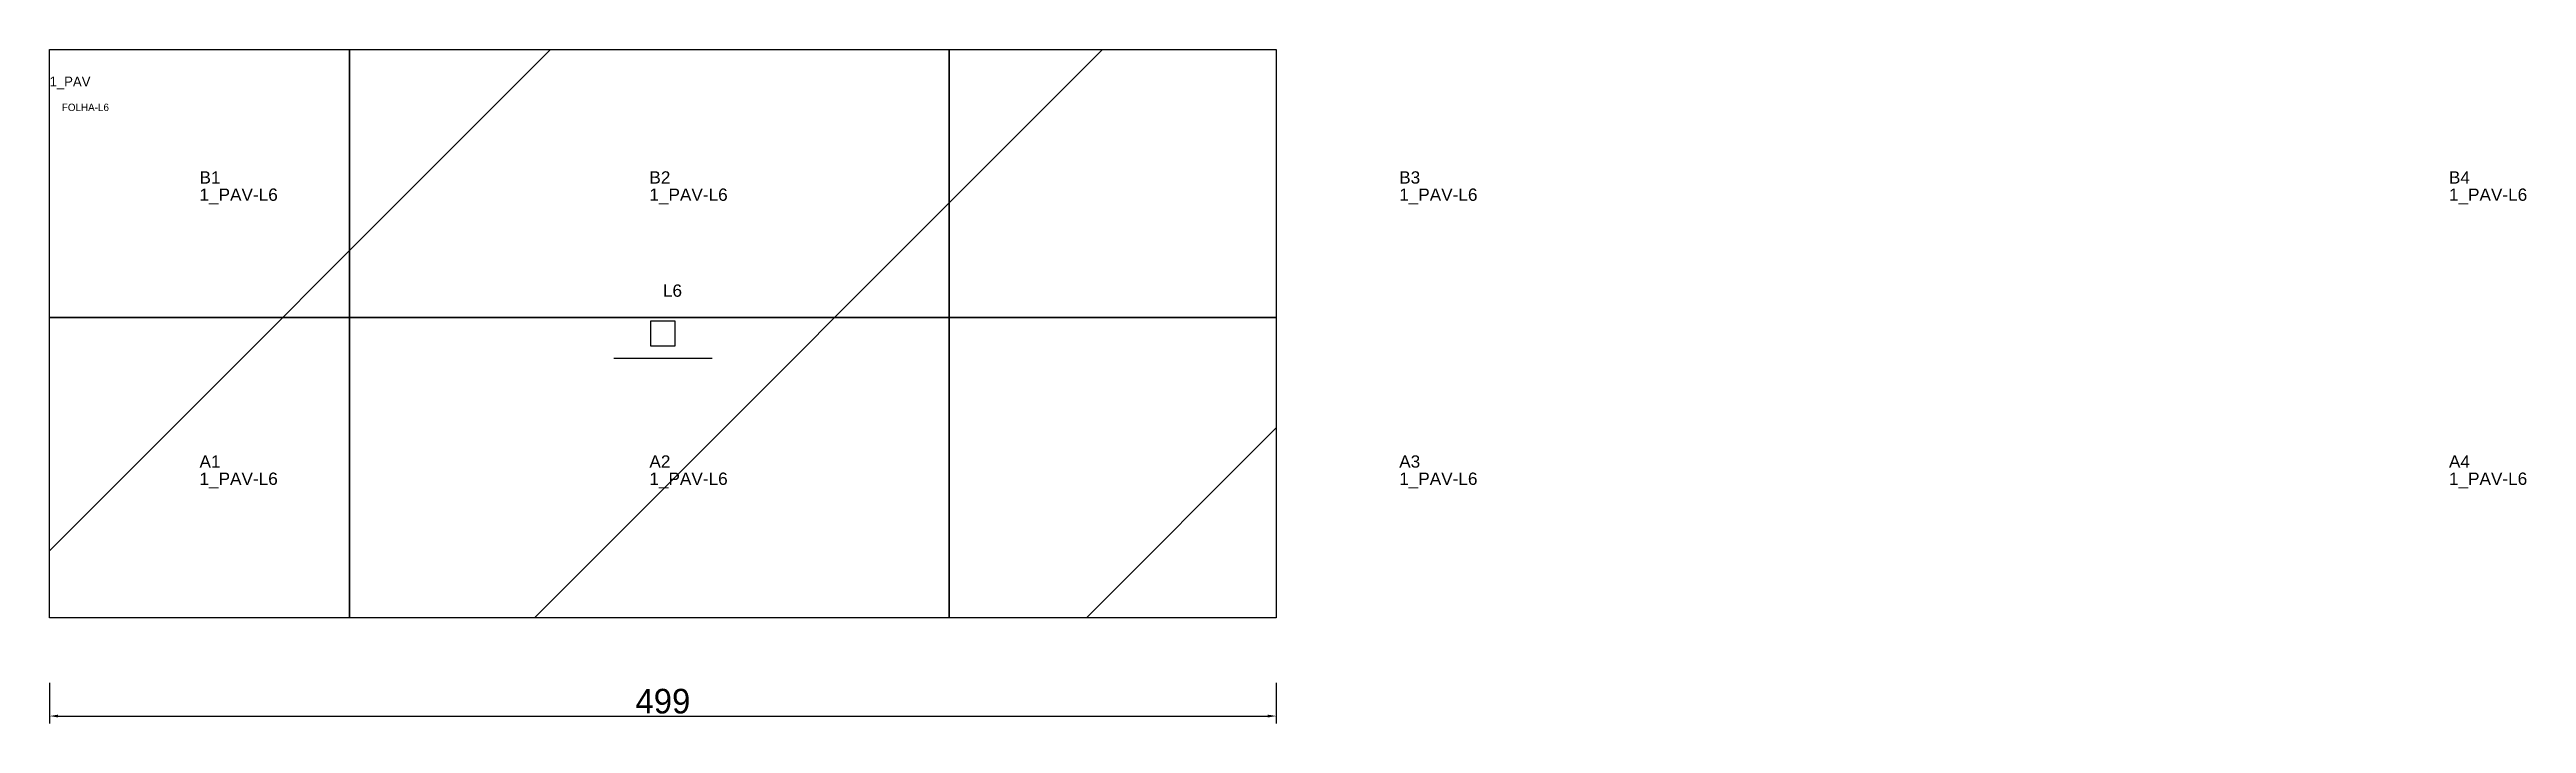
# Model space of a CAD drawing. Header units: metres. Extents: x 222 to 1230, y -72 to 202.
import ezdxf

# ---------------------------------------------------------------- set-up
doc = ezdxf.new("R2010")
doc.units = ezdxf.units.M
for name, color, linetype in [('3', 3, 'CONTINUOUS'), ('AUX00', 7, 'CONTINUOUS'), ('COTA', 241, 'CONTINUOUS'), ('FOLHA', 255, 'CONTINUOUS'), ('Hachura', 251, 'CONTINUOUS'), ('NOMENCLATURA', 7, 'CONTINUOUS'), ('Nível', 160, 'CONTINUOUS'), ('Painéis', 200, 'CONTINUOUS'), ('Pilares', 5, 'CONTINUOUS'), ('SARR_2.2x7', 40, 'CONTINUOUS')]:
    doc.layers.add(name, color=color, linetype=linetype)
doc.styles.add('ARIAL', font='Arial.ttf')
doc.styles.add('STR_STANDARD', font='arial.ttf')
doc.dimstyles.new('EZ DXF', dxfattribs={"dimtxt": 10, "dimasz": 3.5, "dimexe": 3, "dimexo": 1.5, "dimgap": 1, "dimtad": 1, "dimdec": 1, "dimdsep": 46, "dimcen": 2.5, "dimazin": 3, "dimtfac": 1, "dimtmove": 0, "dimatfit": 3})

msp = doc.modelspace()

# ---------------------------------------------------------------- hatches: boundary and pattern name
at = {"layer": 'Hachura'}
h = msp.add_hatch(dxfattribs=at)
h.set_pattern_fill('ANSI31', scale=50)
h.paths.add_polyline_path([(222.2, 201.5), (721.2, 201.5), (721.2, -29.5), (222.2, -29.5)])
h = msp.add_hatch(dxfattribs=at)
h.set_pattern_fill('ANSI31', scale=50)
h.paths.add_polyline_path([(222.2, 201.5), (721.2, 201.5), (721.2, -29.5), (222.2, -29.5)])

# ---------------------------------------------------------------- linework, layer by layer
at = {"layer": '3'}
for points in [[(344.2, -29.5), (344.2, 201.5)], [(344.2, -29.5), (344.2, 201.5)], [(588.2, -29.5), (588.2, 201.5)], [(588.2, -29.5), (588.2, 201.5)], [(222.2, 92.5), (721.2, 92.5)], [(222.2, 92.5), (721.2, 92.5)]]:
    msp.add_lwpolyline(points, close=True, dxfattribs=at)
at = {"layer": 'Painéis', "color": 200}
for p, q in [((222.2, 201.5), (721.2, 201.5)), ((222.2, -29.5), (222.2, 201.5)), ((222.2, 201.5), (721.2, 201.5)), ((222.2, -29.5), (222.2, 201.5)), ((721.2, 201.5), (721.2, -29.5)), ((721.2, 201.5), (721.2, -29.5)), ((721.2, -29.5), (222.2, -29.5)), ((721.2, -29.5), (222.2, -29.5))]:
    msp.add_line(p, q, dxfattribs=at)
at = {"layer": 'Pilares'}
msp.add_lwpolyline([(466.7, 81), (476.7, 81), (476.7, 91), (466.7, 91)], close=True, dxfattribs=at)
msp.add_lwpolyline([(466.7, 81), (476.7, 81), (476.7, 91), (466.7, 91)], close=True, dxfattribs=at)
at = {"layer": 'SARR_2.2x7'}
msp.add_line((451.7, 76), (491.7, 76), dxfattribs=at)
msp.add_line((451.7, 76), (491.7, 76), dxfattribs=at)

# ---------------------------------------------------------------- texts
at = {"layer": '3', "style": 'STR_STANDARD'}
for s, p in [('B1', (283.2, 147)), ('B1', (283.2, 147)), ('B2', (466.2, 147)), ('B2', (466.2, 147)), ('B3', (771.2, 147)), ('B3', (771.2, 147)), ('B4', (1198.2, 147)), ('B4', (1198.2, 147)), ('A1', (283.2, 31.5)), ('A1', (283.2, 31.5)), ('A2', (466.2, 31.5)), ('A2', (466.2, 31.5)), ('A3', (771.2, 31.5)), ('A3', (771.2, 31.5)), ('A4', (1198.2, 31.5)), ('A4', (1198.2, 31.5))]:
    msp.add_text(s, height=5, dxfattribs=at).set_placement(p)
at = {"layer": 'AUX00', "style": 'STR_STANDARD'}
for p in [(283.2, 140), (283.2, 140), (466.2, 140), (466.2, 140), (771.2, 140), (771.2, 140), (1198.2, 140), (1198.2, 140), (283.2, 24.5), (283.2, 24.5), (466.2, 24.5), (466.2, 24.5), (771.2, 24.5), (771.2, 24.5), (1198.2, 24.5), (1198.2, 24.5)]:
    msp.add_text('1_PAV-L6', height=5, dxfattribs=at).set_placement(p)
at = {"layer": 'FOLHA'}
msp.add_text('FOLHA-L6', height=3, dxfattribs=at).set_placement((227.2, 176.5))
msp.add_text('FOLHA-L6', height=3, dxfattribs=at).set_placement((227.2, 176.5))
at = {"layer": 'NOMENCLATURA', "insert": (471.7, 106), "char_height": 5, "attachment_point": 1, "style": 'ARIAL'}
msp.add_mtext('L6', dxfattribs=at)
msp.add_mtext('L6', dxfattribs=at)
at = {"layer": 'Nível'}
msp.add_text('1_PAV', height=4, dxfattribs=at).set_placement((222.2, 186.5))
msp.add_text('1_PAV', height=4, dxfattribs=at).set_placement((222.2, 186.5))

# ---------------------------------------------------------------- dimensions: what is measured, and where the dimension line sits
at = {"layer": 'COTA'}
msp.add_linear_dim(base=(222.2, -69.5), p1=(222.2, -54.5), p2=(721.2, -54.5), dimstyle='EZ DXF', dxfattribs=at).render()
msp.add_linear_dim(base=(222.2, -69.5), p1=(222.2, -54.5), p2=(721.2, -54.5), dimstyle='EZ DXF', dxfattribs=at).render()

doc.saveas('drawing.dxf')
